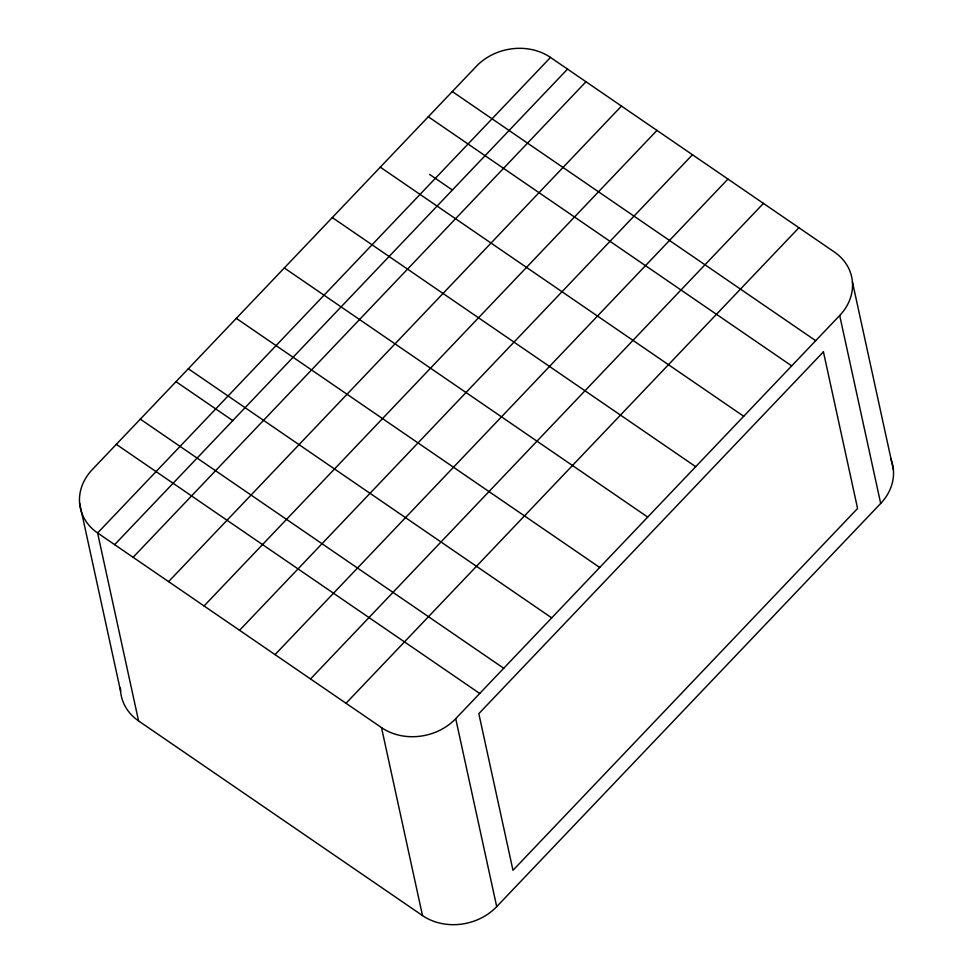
<?xml version="1.0" encoding="UTF-8"?>
<svg xmlns="http://www.w3.org/2000/svg" width="973" height="973" viewBox="0 0 973 973"><rect width="100%" height="100%" fill="white"/><g stroke="black" fill="none" stroke-linecap="round" stroke-linejoin="round"><path stroke-width="1.46" d="M880.687 503.455L839.699 315.483A52.943 44.904 -12.3 0 0 834.42 252.056L550.499 57.431L97.604 532.973L138.58 720.944L422.501 915.569A52.943 44.904 -12.3 0 0 496.704 906.641L880.687 503.455A52.943 44.904 -12.3 0 0 890.66 458.49M114.632 544.661L567.539 69.107M133.094 557.31L585.989 81.756M168.584 581.635L621.479 106.081M204.062 605.96L656.97 130.406M239.553 630.297L692.46 154.743M275.043 654.622L727.95 179.068M310.533 678.947L763.44 203.393M346.023 703.272L798.93 227.718M550.499 57.431A52.943 44.904 -12.3 0 0 476.296 66.359L92.313 469.545A52.943 44.904 -12.3 0 0 97.604 532.973L381.513 727.609A52.943 44.904 -12.3 0 0 455.717 718.67L839.699 315.483M452.299 91.559L815.702 340.684M428.302 116.76L791.706 365.884M429.652 174.459L452.372 190.027M380.297 167.161L743.713 416.274M332.304 217.551L695.707 466.675M284.298 267.952L647.714 517.077M236.305 318.353L599.721 567.478M188.312 368.755L551.715 617.867M176.004 381.671L232.778 420.604M140.307 419.144L503.722 668.269M116.31 444.345L479.725 693.469M852.433 281.915L893.409 469.886M455.717 718.67L496.704 906.641M381.513 727.609L422.501 915.569M79.591 503.114L120.567 691.085M138.58 720.944A52.943 44.904 -12.3 0 1 120.445 688.154M823.426 351.825L478.825 713.659L512.978 870.3L857.578 508.465L823.426 351.825"/></g></svg>
